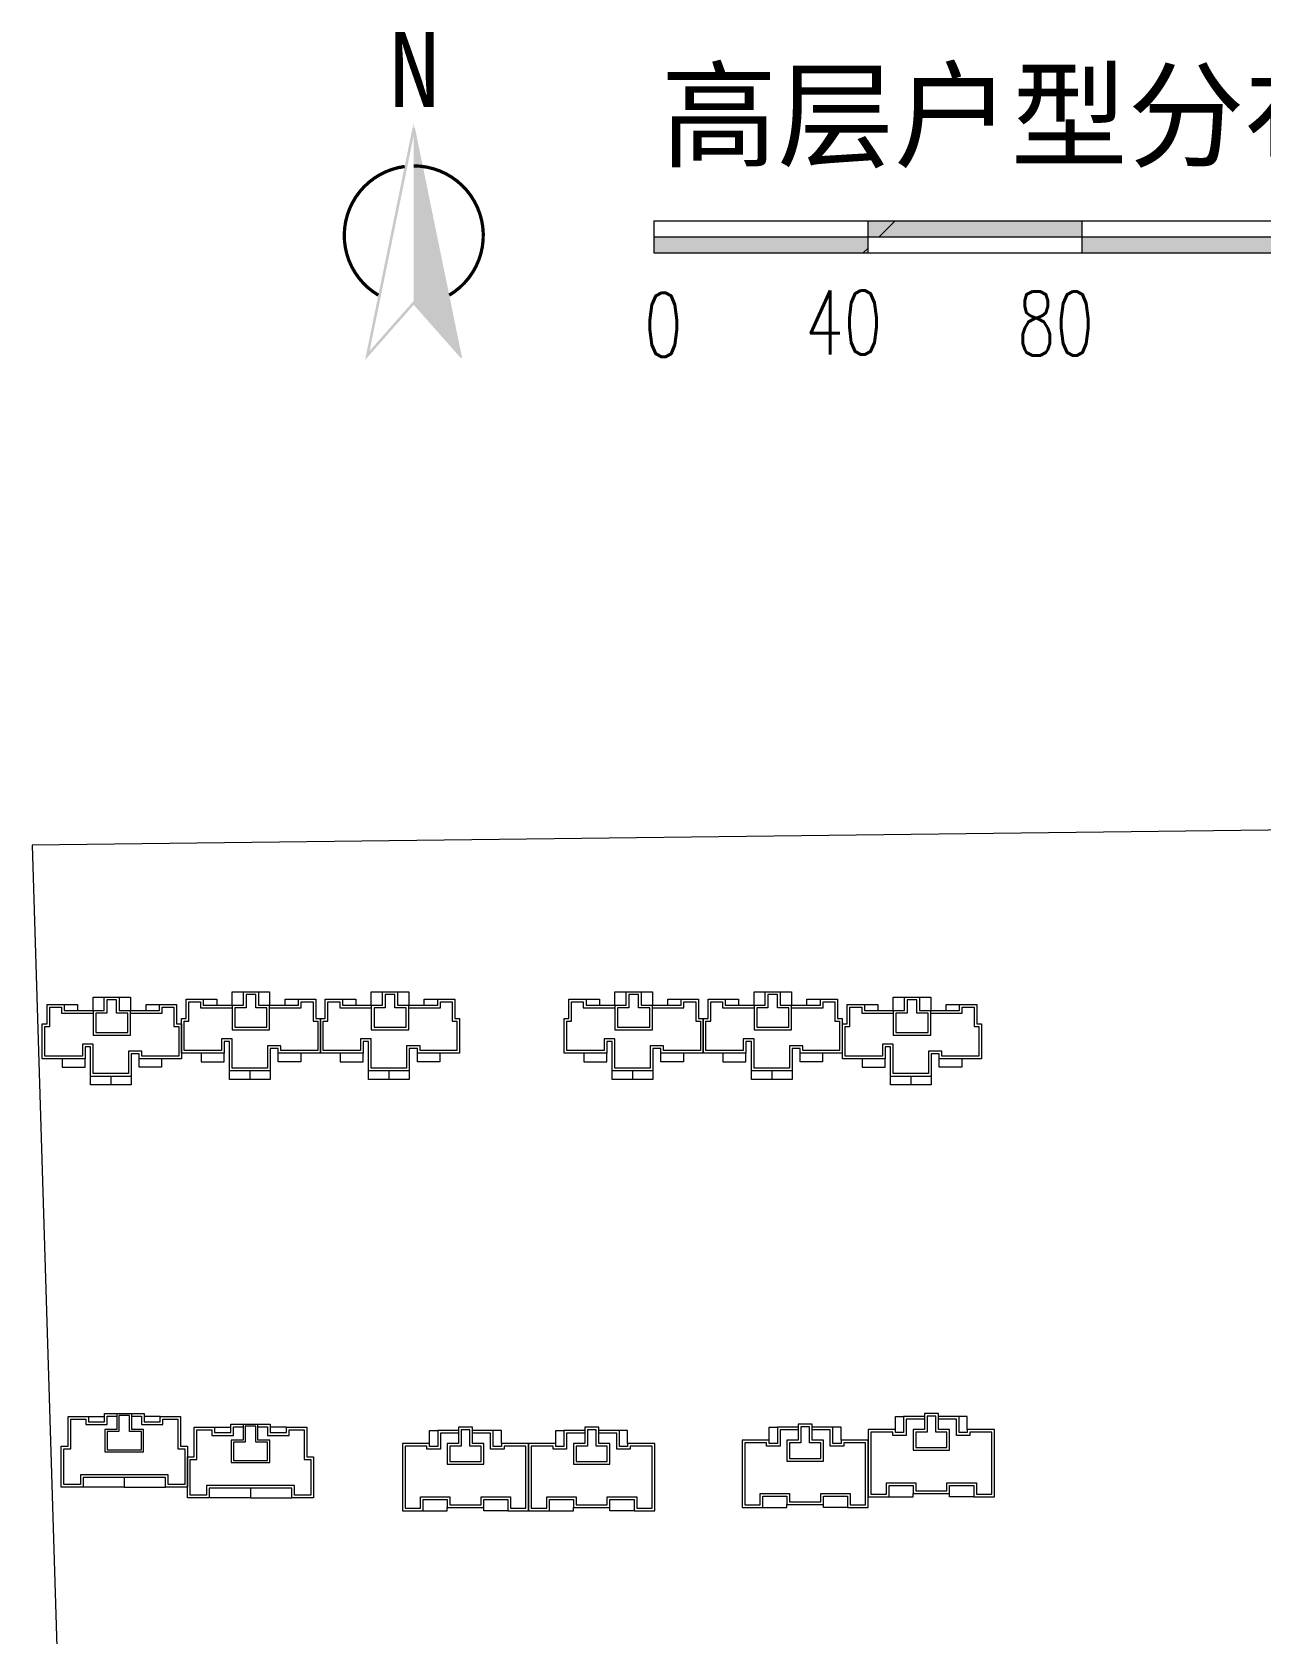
# Model space of a CAD drawing. Extents: x 195225 to 258225, y 4041 to 48538.
# Drawn here: x 198582 to 200878, y 13330 to 16324 of the extents above; entities that cross this region are included whole.
import ezdxf
from ezdxf.enums import TextEntityAlignment as Align

# ---------------------------------------------------------------- set-up
doc = ezdxf.new("R2010")
doc.units = 0
doc.header["$LTSCALE"] = 1000
doc.header["$MEASUREMENT"] = 0
for name, color, linetype, lineweight in [('140', 2, 'Continuous', 5), ('7-环境', 159, 'Continuous', 5), ('图框', 7, 'Continuous', 5)]:
    doc.layers.add(name, color=color, linetype=linetype, lineweight=lineweight)
doc.layers.add('PUB_TEXT', color=255, linetype='Continuous')
doc.styles.add('DIM_FONT', font='SIMPLEX.shx', dxfattribs={"width": 0.8})
doc.styles.add('GHHXMJ_DIM', font='SimSun.ttf')

msp = doc.modelspace()

# ---------------------------------------------------------------- hatches: boundary and pattern name
at = {"layer": '7-环境', "linetype": 'ByBlock'}
h = msp.add_hatch(dxfattribs=at)
h.set_pattern_fill('ANSI31', color=256, scale=1000, style=0)
h.set_pattern_definition([(45, (-4934.2, 86984.8), (-1122.532, 1122.532), [])])
h.paths.add_polyline_path([(199743.4, 15941), (199743.4, 15911), (200143.4, 15911), (200143.4, 15941)])
h.paths.add_polyline_path([(200543.4, 15941), (200543.4, 15971), (200143.4, 15971), (200143.4, 15941)])
h.paths.add_polyline_path([(200543.4, 15941), (200543.4, 15911), (201743.4, 15911), (201743.4, 15941)])
at = {"layer": '图框'}
for points in [[(199295, 16131.3), (199295, 16155.7), (199204, 15710.9), (199295, 15814.1), (199295, 15821.5), (199212.5, 15727.9)], [(199297.2, 16145, 0.00244), (199295, 16145), (199295, 15813.9), (199382.9, 15714.5, 0.002695), (199385.2, 15715.4)]]:
    msp.add_hatch(color=256, dxfattribs=at).paths.add_polyline_path(points)
h = msp.add_hatch(color=256, dxfattribs=at)
h.paths.add_polyline_path([(200143.4, 15911), (200143.4, 15941), (199743.4, 15941), (199743.4, 15911)])
h.paths.add_polyline_path([(200543.4, 15941), (200543.4, 15971), (200143.4, 15971), (200143.4, 15941)])
h.paths.add_polyline_path([(201743.4, 15911), (201743.4, 15941), (200543.4, 15941), (200543.4, 15911)])

# ---------------------------------------------------------------- linework, layer by layer
at = {"layer": '140', "color": 7}
for p, q in [((202375.9, 14850.1), (198581.6, 14804.3)), ((198581.6, 14804.3), (198719.8, 10332.1)), ((198955.7, 14505), (198955.7, 14530)), ((198955.7, 14530), (198976.7, 14530)), ((198976.7, 14505), (198976.7, 14530)), ((198976.7, 14530), (199004.7, 14530)), ((198999.7, 14525), (198981.7, 14525)), ((198981.7, 14525), (198981.7, 14500)), ((198999.7, 14500), (198999.7, 14525)), ((199004.7, 14530), (199004.7, 14505)), ((199004.7, 14530), (199025.7, 14530)), ((199025.7, 14530), (199025.7, 14505)), ((199215.7, 14505), (199215.7, 14530)), ((199215.7, 14530), (199236.7, 14530)), ((199236.7, 14505), (199236.7, 14530)), ((199236.7, 14530), (199264.7, 14530)), ((199259.7, 14525), (199241.7, 14525)), ((199241.7, 14525), (199241.7, 14500)), ((199259.7, 14500), (199259.7, 14525)), ((199264.7, 14530), (199264.7, 14505)), ((199264.7, 14530), (199285.7, 14530)), ((199285.7, 14530), (199285.7, 14505)), ((199670.9, 14505), (199670.9, 14530)), ((199670.9, 14530), (199691.9, 14530)), ((199691.9, 14505), (199691.9, 14530)), ((199691.9, 14530), (199719.9, 14530)), ((199714.9, 14525), (199696.9, 14525)), ((199696.9, 14525), (199696.9, 14500)), ((199714.9, 14500), (199714.9, 14525)), ((199719.9, 14530), (199719.9, 14505)), ((199719.9, 14530), (199740.9, 14530)), ((199740.9, 14530), (199740.9, 14505)), ((199930.9, 14505), (199930.9, 14530)), ((199930.9, 14530), (199951.9, 14530)), ((199951.9, 14505), (199951.9, 14530)), ((199951.9, 14530), (199979.9, 14530)), ((199974.9, 14525), (199956.9, 14525)), ((199956.9, 14525), (199956.9, 14500)), ((199974.9, 14500), (199974.9, 14525)), ((199979.9, 14530), (199979.9, 14505)), ((199979.9, 14530), (200000.9, 14530)), ((200000.9, 14530), (200000.9, 14505)), ((198609.7, 14506), (198641.7, 14506)), ((198609.7, 14470), (198609.7, 14506)), ((198614.7, 14465), (198614.7, 14501)), ((198614.7, 14501), (198636.7, 14501)), ((198636.7, 14501), (198636.7, 14490)), ((198641.7, 14506), (198641.7, 14495)), ((198641.7, 14506), (198666.7, 14506)), ((198641.7, 14495), (198716.7, 14495)), ((198666.7, 14506), (198666.7, 14495)), ((198695.7, 14495), (198695.7, 14520)), ((198695.7, 14520), (198716.7, 14520)), ((198695.7, 14495), (198695.7, 14449)), ((198716.7, 14495), (198716.7, 14520)), ((198716.7, 14520), (198744.7, 14520)), ((198739.7, 14515), (198721.7, 14515)), ((198721.7, 14515), (198721.7, 14490)), ((198739.7, 14490), (198739.7, 14515)), ((198744.7, 14520), (198744.7, 14495)), ((198744.7, 14520), (198765.7, 14520)), ((198744.7, 14495), (198819.7, 14495)), ((198765.7, 14520), (198765.7, 14495)), ((198765.7, 14449), (198765.7, 14495)), ((198794.7, 14495), (198794.7, 14506)), ((198794.7, 14506), (198819.7, 14506)), ((198819.7, 14495), (198819.7, 14506)), ((198819.7, 14506), (198851.7, 14506)), ((198824.7, 14490), (198824.7, 14501)), ((198824.7, 14501), (198846.7, 14501)), ((198846.7, 14501), (198846.7, 14465)), ((198851.7, 14506), (198851.7, 14470)), ((198869.7, 14516), (198901.7, 14516)), ((198869.7, 14480), (198869.7, 14516)), ((198874.7, 14475), (198874.7, 14511)), ((198874.7, 14511), (198896.7, 14511)), ((198896.7, 14511), (198896.7, 14500)), ((198896.7, 14500), (198955.7, 14500)), ((198901.7, 14516), (198901.7, 14505)), ((198901.7, 14516), (198926.7, 14516)), ((198901.7, 14505), (198976.7, 14505)), ((198926.7, 14516), (198926.7, 14505)), ((198955.7, 14505), (198955.7, 14459)), ((198960.7, 14500), (198960.7, 14464)), ((198981.7, 14500), (198960.7, 14500)), ((199020.7, 14500), (198999.7, 14500)), ((199004.7, 14505), (199079.7, 14505)), ((199020.7, 14464), (199020.7, 14500)), ((199025.7, 14459), (199025.7, 14505)), ((199025.7, 14500), (199084.7, 14500)), ((199054.7, 14505), (199054.7, 14516)), ((199054.7, 14516), (199079.7, 14516)), ((199079.7, 14505), (199079.7, 14516)), ((199079.7, 14516), (199111.7, 14516)), ((199084.7, 14500), (199084.7, 14511)), ((199084.7, 14511), (199106.7, 14511)), ((199106.7, 14511), (199106.7, 14475)), ((199111.7, 14516), (199111.7, 14480)), ((199129.7, 14516), (199161.7, 14516)), ((199129.7, 14480), (199129.7, 14516)), ((199134.7, 14475), (199134.7, 14511)), ((199134.7, 14511), (199156.7, 14511)), ((199156.7, 14511), (199156.7, 14500)), ((199156.7, 14500), (199215.7, 14500)), ((199161.7, 14516), (199161.7, 14505)), ((199161.7, 14516), (199186.7, 14516)), ((199161.7, 14505), (199236.7, 14505)), ((199186.7, 14516), (199186.7, 14505)), ((199215.7, 14505), (199215.7, 14459)), ((199220.7, 14500), (199220.7, 14464)), ((199241.7, 14500), (199220.7, 14500)), ((199280.7, 14500), (199259.7, 14500)), ((199264.7, 14505), (199339.7, 14505)), ((199280.7, 14464), (199280.7, 14500)), ((199285.7, 14459), (199285.7, 14505)), ((199285.7, 14500), (199344.7, 14500)), ((199314.7, 14505), (199314.7, 14516)), ((199314.7, 14516), (199339.7, 14516)), ((199339.7, 14505), (199339.7, 14516)), ((199339.7, 14516), (199371.7, 14516)), ((199344.7, 14500), (199344.7, 14511)), ((199344.7, 14511), (199366.7, 14511)), ((199366.7, 14511), (199366.7, 14475)), ((199371.7, 14516), (199371.7, 14480)), ((199584.9, 14516), (199616.9, 14516)), ((199584.9, 14480), (199584.9, 14516)), ((199589.9, 14475), (199589.9, 14511)), ((199589.9, 14511), (199611.9, 14511)), ((199611.9, 14511), (199611.9, 14500)), ((199611.9, 14500), (199670.9, 14500)), ((199616.9, 14516), (199616.9, 14505)), ((199616.9, 14516), (199641.9, 14516)), ((199616.9, 14505), (199691.9, 14505)), ((199641.9, 14516), (199641.9, 14505)), ((199670.9, 14505), (199670.9, 14459)), ((199675.9, 14500), (199675.9, 14464)), ((199696.9, 14500), (199675.9, 14500)), ((199735.9, 14500), (199714.9, 14500)), ((199719.9, 14505), (199794.9, 14505)), ((199735.9, 14464), (199735.9, 14500)), ((199740.9, 14459), (199740.9, 14505)), ((199740.9, 14500), (199799.9, 14500)), ((199769.9, 14505), (199769.9, 14516)), ((199769.9, 14516), (199794.9, 14516)), ((199794.9, 14505), (199794.9, 14516)), ((199794.9, 14516), (199826.9, 14516)), ((199799.9, 14500), (199799.9, 14511)), ((199799.9, 14511), (199821.9, 14511)), ((199821.9, 14511), (199821.9, 14475)), ((199826.9, 14516), (199826.9, 14480)), ((199844.9, 14516), (199876.9, 14516)), ((199844.9, 14480), (199844.9, 14516)), ((199849.9, 14475), (199849.9, 14511)), ((199849.9, 14511), (199871.9, 14511)), ((199871.9, 14511), (199871.9, 14500)), ((199871.9, 14500), (199930.9, 14500)), ((199876.9, 14516), (199876.9, 14505)), ((199876.9, 14516), (199901.9, 14516)), ((199876.9, 14505), (199951.9, 14505)), ((199901.9, 14516), (199901.9, 14505)), ((199930.9, 14505), (199930.9, 14459)), ((199935.9, 14500), (199935.9, 14464)), ((199956.9, 14500), (199935.9, 14500)), ((199995.9, 14500), (199974.9, 14500)), ((199979.9, 14505), (200054.9, 14505)), ((199995.9, 14464), (199995.9, 14500)), ((200000.9, 14459), (200000.9, 14505)), ((200000.9, 14500), (200059.9, 14500)), ((200029.9, 14505), (200029.9, 14516)), ((200029.9, 14516), (200054.9, 14516)), ((200054.9, 14505), (200054.9, 14516)), ((200054.9, 14516), (200086.9, 14516)), ((200059.9, 14500), (200059.9, 14511)), ((200059.9, 14511), (200081.9, 14511)), ((200081.9, 14511), (200081.9, 14475)), ((200086.9, 14516), (200086.9, 14480)), ((200105.1, 14506), (200137.1, 14506)), ((200105.1, 14470), (200105.1, 14506)), ((200110.1, 14465), (200110.1, 14501)), ((200110.1, 14501), (200132.1, 14501)), ((200132.1, 14501), (200132.1, 14490)), ((200137.1, 14506), (200137.1, 14495)), ((200137.1, 14506), (200162.1, 14506)), ((200137.1, 14495), (200212.1, 14495)), ((200162.1, 14506), (200162.1, 14495)), ((200191.1, 14495), (200191.1, 14520)), ((200191.1, 14520), (200212.1, 14520)), ((200191.1, 14495), (200191.1, 14449)), ((200212.1, 14495), (200212.1, 14520)), ((200212.1, 14520), (200240.1, 14520)), ((200235.1, 14515), (200217.1, 14515)), ((200217.1, 14515), (200217.1, 14490)), ((200235.1, 14490), (200235.1, 14515)), ((200240.1, 14520), (200240.1, 14495)), ((200240.1, 14520), (200261.1, 14520)), ((200240.1, 14495), (200315.1, 14495)), ((200261.1, 14520), (200261.1, 14495)), ((200261.1, 14449), (200261.1, 14495)), ((200290.1, 14495), (200290.1, 14506)), ((200290.1, 14506), (200315.1, 14506)), ((200315.1, 14495), (200315.1, 14506)), ((200315.1, 14506), (200347.1, 14506)), ((200320.1, 14490), (200320.1, 14501)), ((200320.1, 14501), (200342.1, 14501)), ((200342.1, 14501), (200342.1, 14465)), ((200347.1, 14506), (200347.1, 14470)), ((198600.7, 14405), (198600.7, 14470)), ((198600.7, 14470), (198609.7, 14470)), ((198605.7, 14410), (198605.7, 14465)), ((198605.7, 14465), (198614.7, 14465)), ((198636.7, 14490), (198695.7, 14490)), ((198700.7, 14490), (198700.7, 14454)), ((198721.7, 14490), (198700.7, 14490)), ((198760.7, 14490), (198739.7, 14490)), ((198760.7, 14454), (198760.7, 14490)), ((198765.7, 14490), (198824.7, 14490)), ((198846.7, 14465), (198855.7, 14465)), ((198851.7, 14470), (198860.7, 14470)), ((198855.7, 14465), (198855.7, 14410)), ((198860.7, 14415), (198860.7, 14480)), ((198860.7, 14480), (198869.7, 14480)), ((198860.7, 14470), (198860.7, 14405)), ((198865.7, 14420), (198865.7, 14475)), ((198865.7, 14475), (198874.7, 14475)), ((198960.7, 14464), (199020.7, 14464)), ((199106.7, 14475), (199115.7, 14475)), ((199111.7, 14480), (199120.7, 14480)), ((199115.7, 14475), (199115.7, 14420)), ((199120.7, 14415), (199120.7, 14480)), ((199120.7, 14480), (199129.7, 14480)), ((199120.7, 14480), (199120.7, 14415)), ((199125.7, 14420), (199125.7, 14475)), ((199125.7, 14475), (199134.7, 14475)), ((199220.7, 14464), (199280.7, 14464)), ((199366.7, 14475), (199375.7, 14475)), ((199371.7, 14480), (199380.7, 14480)), ((199375.7, 14475), (199375.7, 14420)), ((199380.7, 14480), (199380.7, 14415)), ((199575.9, 14415), (199575.9, 14480)), ((199575.9, 14480), (199584.9, 14480)), ((199580.9, 14420), (199580.9, 14475)), ((199580.9, 14475), (199589.9, 14475)), ((199675.9, 14464), (199735.9, 14464)), ((199821.9, 14475), (199830.9, 14475)), ((199826.9, 14480), (199835.9, 14480)), ((199830.9, 14475), (199830.9, 14420)), ((199835.9, 14415), (199835.9, 14480)), ((199835.9, 14480), (199844.9, 14480)), ((199835.9, 14480), (199835.9, 14415)), ((199840.9, 14420), (199840.9, 14475)), ((199840.9, 14475), (199849.9, 14475)), ((199935.9, 14464), (199995.9, 14464)), ((200081.9, 14475), (200090.9, 14475)), ((200086.9, 14480), (200095.9, 14480)), ((200090.9, 14475), (200090.9, 14420)), ((200095.9, 14480), (200095.9, 14415)), ((200096.1, 14405), (200096.1, 14470)), ((200096.1, 14470), (200105.1, 14470)), ((200101.1, 14410), (200101.1, 14465)), ((200101.1, 14465), (200110.1, 14465)), ((200132.1, 14490), (200191.1, 14490)), ((200196.1, 14490), (200196.1, 14454)), ((200217.1, 14490), (200196.1, 14490)), ((200256.1, 14490), (200235.1, 14490)), ((200256.1, 14454), (200256.1, 14490)), ((200261.1, 14490), (200320.1, 14490)), ((200342.1, 14465), (200351.1, 14465)), ((200347.1, 14470), (200356.1, 14470)), ((200351.1, 14465), (200351.1, 14410)), ((200356.1, 14470), (200356.1, 14405)), ((198695.7, 14432), (198675.7, 14432)), ((198675.7, 14432), (198675.7, 14410)), ((198695.7, 14449), (198765.7, 14449)), ((198695.7, 14377), (198695.7, 14432)), ((198700.7, 14454), (198760.7, 14454)), ((198955.7, 14442), (198935.7, 14442)), ((198935.7, 14442), (198935.7, 14420)), ((198950.7, 14437), (198940.7, 14437)), ((198940.7, 14437), (198940.7, 14415)), ((198950.7, 14382), (198950.7, 14437)), ((198955.7, 14459), (199025.7, 14459)), ((198955.7, 14387), (198955.7, 14442)), ((199215.7, 14442), (199195.7, 14442)), ((199195.7, 14442), (199195.7, 14420)), ((199210.7, 14437), (199200.7, 14437)), ((199200.7, 14437), (199200.7, 14415)), ((199210.7, 14382), (199210.7, 14437)), ((199215.7, 14459), (199285.7, 14459)), ((199215.7, 14387), (199215.7, 14442)), ((199670.9, 14442), (199650.9, 14442)), ((199650.9, 14442), (199650.9, 14420)), ((199665.9, 14437), (199655.9, 14437)), ((199655.9, 14437), (199655.9, 14415)), ((199665.9, 14382), (199665.9, 14437)), ((199670.9, 14459), (199740.9, 14459)), ((199670.9, 14387), (199670.9, 14442)), ((199930.9, 14442), (199910.9, 14442)), ((199910.9, 14442), (199910.9, 14420)), ((199925.9, 14437), (199915.9, 14437)), ((199915.9, 14437), (199915.9, 14415)), ((199925.9, 14382), (199925.9, 14437)), ((199930.9, 14459), (200000.9, 14459)), ((199930.9, 14387), (199930.9, 14442)), ((200191.1, 14432), (200171.1, 14432)), ((200171.1, 14432), (200171.1, 14410)), ((200191.1, 14449), (200261.1, 14449)), ((200191.1, 14377), (200191.1, 14432)), ((200196.1, 14454), (200256.1, 14454)), ((198680.7, 14405), (198600.7, 14405)), ((198675.7, 14410), (198605.7, 14410)), ((198637.7, 14405), (198637.7, 14389)), ((198690.7, 14427), (198680.7, 14427)), ((198680.7, 14427), (198680.7, 14405)), ((198680.7, 14389), (198680.7, 14405)), ((198690.7, 14372), (198690.7, 14427)), ((198786.7, 14419), (198761.7, 14419)), ((198761.7, 14419), (198761.7, 14377)), ((198781.7, 14414), (198766.7, 14414)), ((198766.7, 14414), (198766.7, 14372)), ((198781.7, 14405), (198781.7, 14414)), ((198860.7, 14405), (198781.7, 14405)), ((198781.7, 14389), (198781.7, 14405)), ((198786.7, 14410), (198786.7, 14419)), ((198855.7, 14410), (198786.7, 14410)), ((198823.7, 14405), (198823.7, 14389)), ((198940.7, 14415), (198860.7, 14415)), ((198935.7, 14420), (198865.7, 14420)), ((198897.7, 14415), (198897.7, 14399)), ((198940.7, 14399), (198940.7, 14415)), ((199046.7, 14429), (199021.7, 14429)), ((199021.7, 14429), (199021.7, 14387)), ((199041.7, 14424), (199026.7, 14424)), ((199026.7, 14424), (199026.7, 14382)), ((199041.7, 14415), (199041.7, 14424)), ((199120.7, 14415), (199041.7, 14415)), ((199041.7, 14399), (199041.7, 14415)), ((199046.7, 14420), (199046.7, 14429)), ((199115.7, 14420), (199046.7, 14420)), ((199083.7, 14415), (199083.7, 14399)), ((199200.7, 14415), (199120.7, 14415)), ((199195.7, 14420), (199125.7, 14420)), ((199157.7, 14415), (199157.7, 14399)), ((199200.7, 14399), (199200.7, 14415)), ((199306.7, 14429), (199281.7, 14429)), ((199281.7, 14429), (199281.7, 14387)), ((199301.7, 14424), (199286.7, 14424)), ((199286.7, 14424), (199286.7, 14382)), ((199301.7, 14415), (199301.7, 14424)), ((199380.7, 14415), (199301.7, 14415)), ((199301.7, 14399), (199301.7, 14415)), ((199306.7, 14420), (199306.7, 14429)), ((199375.7, 14420), (199306.7, 14420)), ((199343.7, 14415), (199343.7, 14399)), ((199655.9, 14415), (199575.9, 14415)), ((199650.9, 14420), (199580.9, 14420)), ((199612.9, 14415), (199612.9, 14399)), ((199655.9, 14399), (199655.9, 14415)), ((199761.9, 14429), (199736.9, 14429)), ((199736.9, 14429), (199736.9, 14387)), ((199756.9, 14424), (199741.9, 14424)), ((199741.9, 14424), (199741.9, 14382)), ((199756.9, 14415), (199756.9, 14424)), ((199835.9, 14415), (199756.9, 14415)), ((199756.9, 14399), (199756.9, 14415)), ((199761.9, 14420), (199761.9, 14429)), ((199830.9, 14420), (199761.9, 14420)), ((199798.9, 14415), (199798.9, 14399)), ((199915.9, 14415), (199835.9, 14415)), ((199910.9, 14420), (199840.9, 14420)), ((199872.9, 14415), (199872.9, 14399)), ((199915.9, 14399), (199915.9, 14415)), ((200021.9, 14429), (199996.9, 14429)), ((199996.9, 14429), (199996.9, 14387)), ((200016.9, 14424), (200001.9, 14424)), ((200001.9, 14424), (200001.9, 14382)), ((200016.9, 14415), (200016.9, 14424)), ((200095.9, 14415), (200016.9, 14415)), ((200016.9, 14399), (200016.9, 14415)), ((200021.9, 14420), (200021.9, 14429)), ((200090.9, 14420), (200021.9, 14420)), ((200058.9, 14415), (200058.9, 14399)), ((200176.1, 14405), (200096.1, 14405)), ((200171.1, 14410), (200101.1, 14410)), ((200133.1, 14405), (200133.1, 14389)), ((200186.1, 14427), (200176.1, 14427)), ((200176.1, 14427), (200176.1, 14405)), ((200176.1, 14389), (200176.1, 14405)), ((200186.1, 14372), (200186.1, 14427)), ((200282.1, 14419), (200257.1, 14419)), ((200257.1, 14419), (200257.1, 14377)), ((200277.1, 14414), (200262.1, 14414)), ((200262.1, 14414), (200262.1, 14372)), ((200277.1, 14405), (200277.1, 14414)), ((200356.1, 14405), (200277.1, 14405)), ((200277.1, 14389), (200277.1, 14405)), ((200282.1, 14410), (200282.1, 14419)), ((200351.1, 14410), (200282.1, 14410)), ((200319.1, 14405), (200319.1, 14389)), ((198637.7, 14389), (198680.7, 14389)), ((198761.7, 14377), (198695.7, 14377)), ((198823.7, 14389), (198781.7, 14389)), ((198897.7, 14399), (198940.7, 14399)), ((199026.7, 14382), (198950.7, 14382)), ((198950.7, 14366), (198950.7, 14382)), ((199021.7, 14387), (198955.7, 14387)), ((198988.7, 14382), (198988.7, 14366)), ((199026.7, 14382), (199026.7, 14366)), ((199083.7, 14399), (199041.7, 14399)), ((199157.7, 14399), (199200.7, 14399)), ((199286.7, 14382), (199210.7, 14382)), ((199210.7, 14366), (199210.7, 14382)), ((199281.7, 14387), (199215.7, 14387)), ((199248.7, 14382), (199248.7, 14366)), ((199286.7, 14382), (199286.7, 14366)), ((199343.7, 14399), (199301.7, 14399)), ((199612.9, 14399), (199655.9, 14399)), ((199741.9, 14382), (199665.9, 14382)), ((199665.9, 14366), (199665.9, 14382)), ((199736.9, 14387), (199670.9, 14387)), ((199703.9, 14382), (199703.9, 14366)), ((199741.9, 14382), (199741.9, 14366)), ((199798.9, 14399), (199756.9, 14399)), ((199872.9, 14399), (199915.9, 14399)), ((200001.9, 14382), (199925.9, 14382)), ((199925.9, 14366), (199925.9, 14382)), ((199996.9, 14387), (199930.9, 14387)), ((199963.9, 14382), (199963.9, 14366)), ((200001.9, 14382), (200001.9, 14366)), ((200058.9, 14399), (200016.9, 14399)), ((200133.1, 14389), (200176.1, 14389)), ((200257.1, 14377), (200191.1, 14377)), ((200319.1, 14389), (200277.1, 14389)), ((198766.7, 14372), (198690.7, 14372)), ((198690.7, 14356), (198690.7, 14372)), ((198766.7, 14356), (198690.7, 14356)), ((198728.7, 14372), (198728.7, 14356)), ((198766.7, 14372), (198766.7, 14356)), ((199026.7, 14366), (198950.7, 14366)), ((199286.7, 14366), (199210.7, 14366)), ((199741.9, 14366), (199665.9, 14366)), ((200001.9, 14366), (199925.9, 14366)), ((200262.1, 14372), (200186.1, 14372)), ((200186.1, 14356), (200186.1, 14372)), ((200262.1, 14356), (200186.1, 14356)), ((200224.1, 14372), (200224.1, 14356)), ((200262.1, 14372), (200262.1, 14356)), ((198648.9, 13681), (198648.9, 13736)), ((198648.9, 13736), (198686.9, 13736)), ((198653.9, 13676), (198653.9, 13731)), ((198653.9, 13731), (198681.9, 13731)), ((198681.9, 13731), (198681.9, 13721)), ((198681.9, 13721), (198721.9, 13721)), ((198684.9, 13736), (198686.9, 13736)), ((198686.9, 13736), (198686.9, 13726)), ((198686.9, 13736), (198716.9, 13736)), ((198686.9, 13726), (198716.9, 13726)), ((198716.9, 13726), (198716.9, 13742)), ((198716.9, 13742), (198790.9, 13742)), ((198721.9, 13721), (198721.9, 13737)), ((198721.9, 13737), (198739.9, 13737)), ((198739.9, 13742), (198739.9, 13712)), ((198743.9, 13738), (198743.9, 13708)), ((198763.9, 13738), (198743.9, 13738)), ((198763.9, 13708), (198763.9, 13738)), ((198767.9, 13712), (198767.9, 13742)), ((198767.9, 13737), (198785.9, 13737)), ((198785.9, 13737), (198785.9, 13721)), ((198785.9, 13721), (198825.9, 13721)), ((198790.9, 13742), (198790.9, 13726)), ((198820.9, 13736), (198790.9, 13736)), ((198790.9, 13726), (198820.9, 13726)), ((198820.9, 13726), (198820.9, 13736)), ((198820.9, 13736), (198858.9, 13736)), ((198825.9, 13721), (198825.9, 13731)), ((198825.9, 13731), (198853.9, 13731)), ((198853.9, 13731), (198853.9, 13676)), ((198858.9, 13736), (198858.9, 13681)), ((198884.9, 13661), (198884.9, 13716)), ((198884.9, 13716), (198922.9, 13716)), ((198920.9, 13716), (198922.9, 13716)), ((198922.9, 13716), (198922.9, 13706)), ((198922.9, 13716), (198952.9, 13716)), ((198952.9, 13706), (198952.9, 13722)), ((198952.9, 13722), (199026.9, 13722)), ((198957.9, 13701), (198957.9, 13717)), ((198957.9, 13717), (198975.9, 13717)), ((198975.9, 13722), (198975.9, 13692)), ((198979.9, 13718), (198979.9, 13688)), ((198999.9, 13718), (198979.9, 13718)), ((198999.9, 13688), (198999.9, 13718)), ((199003.9, 13692), (199003.9, 13722)), ((199003.9, 13717), (199021.9, 13717)), ((199021.9, 13717), (199021.9, 13701)), ((199026.9, 13722), (199026.9, 13706)), ((199056.9, 13716), (199026.9, 13716)), ((199056.9, 13706), (199056.9, 13716)), ((199056.9, 13716), (199094.9, 13716)), ((199094.9, 13716), (199094.9, 13661)), ((199404.7, 13716), (199378.7, 13716)), ((199378.7, 13716), (199378.7, 13710)), ((199404.7, 13710), (199404.7, 13716)), ((199404.7, 13686), (199404.7, 13716)), ((199640.7, 13716), (199614.7, 13716)), ((199614.7, 13716), (199614.7, 13710)), ((199640.7, 13710), (199640.7, 13716)), ((199640.7, 13686), (199640.7, 13716)), ((199959.5, 13692), (199959.5, 13716)), ((199959.5, 13716), (199974.5, 13716)), ((200013.5, 13716), (199974.5, 13716)), ((199974.5, 13716), (199974.5, 13686)), ((200039.5, 13722), (200013.5, 13722)), ((200013.5, 13722), (200013.5, 13716)), ((200013.5, 13716), (200013.5, 13692)), ((200034.5, 13717), (200018.5, 13717)), ((200018.5, 13717), (200018.5, 13716)), ((200018.5, 13716), (200018.5, 13687)), ((200034.5, 13687), (200034.5, 13717)), ((200039.5, 13716), (200039.5, 13722)), ((200039.5, 13692), (200039.5, 13722)), ((200078.5, 13716), (200039.5, 13716)), ((200078.5, 13686), (200078.5, 13716)), ((200093.5, 13716), (200078.5, 13716)), ((200093.5, 13692), (200093.5, 13716)), ((200195.5, 13712), (200195.5, 13736)), ((200195.5, 13736), (200210.5, 13736)), ((200249.5, 13736), (200210.5, 13736)), ((200210.5, 13736), (200210.5, 13706)), ((200249.5, 13731), (200215.5, 13731)), ((200215.5, 13731), (200215.5, 13701)), ((200275.5, 13742), (200249.5, 13742)), ((200249.5, 13742), (200249.5, 13736)), ((200249.5, 13736), (200249.5, 13712)), ((200270.5, 13737), (200254.5, 13737)), ((200254.5, 13737), (200254.5, 13736)), ((200254.5, 13736), (200254.5, 13707)), ((200270.5, 13707), (200270.5, 13737)), ((200275.5, 13736), (200275.5, 13742)), ((200275.5, 13712), (200275.5, 13742)), ((200314.5, 13736), (200275.5, 13736)), ((200309.5, 13731), (200275.5, 13731)), ((200309.5, 13701), (200309.5, 13731)), ((200314.5, 13706), (200314.5, 13736)), ((200329.5, 13736), (200314.5, 13736)), ((200329.5, 13712), (200329.5, 13736)), ((198739.9, 13712), (198717.9, 13712)), ((198717.9, 13712), (198717.9, 13670)), ((198743.9, 13708), (198721.9, 13708)), ((198721.9, 13708), (198721.9, 13674)), ((198785.9, 13708), (198763.9, 13708)), ((198789.9, 13712), (198767.9, 13712)), ((198785.9, 13674), (198785.9, 13708)), ((198789.9, 13670), (198789.9, 13712)), ((198889.9, 13656), (198889.9, 13711)), ((198889.9, 13711), (198917.9, 13711)), ((198917.9, 13711), (198917.9, 13701)), ((198917.9, 13701), (198957.9, 13701)), ((198922.9, 13706), (198952.9, 13706)), ((198975.9, 13692), (198953.9, 13692)), ((198953.9, 13692), (198953.9, 13650)), ((198979.9, 13688), (198957.9, 13688)), ((198957.9, 13688), (198957.9, 13654)), ((199021.9, 13688), (198999.9, 13688)), ((199025.9, 13692), (199003.9, 13692)), ((199021.9, 13701), (199061.9, 13701)), ((199021.9, 13654), (199021.9, 13688)), ((199025.9, 13650), (199025.9, 13692)), ((199026.9, 13706), (199056.9, 13706)), ((199061.9, 13701), (199061.9, 13711)), ((199061.9, 13711), (199089.9, 13711)), ((199089.9, 13711), (199089.9, 13656)), ((199306.7, 13686), (199273.7, 13686)), ((199273.7, 13686), (199273.7, 13560)), ((199324.7, 13686), (199306.7, 13686)), ((199324.7, 13686), (199324.7, 13710)), ((199324.7, 13710), (199339.7, 13710)), ((199324.7, 13680), (199324.7, 13686)), ((199378.7, 13710), (199339.7, 13710)), ((199339.7, 13710), (199339.7, 13680)), ((199378.7, 13705), (199344.7, 13705)), ((199344.7, 13705), (199344.7, 13675)), ((199378.7, 13686), (199357.7, 13686)), ((199357.7, 13686), (199357.7, 13647)), ((199378.7, 13710), (199378.7, 13686)), ((199399.7, 13711), (199383.7, 13711)), ((199383.7, 13711), (199383.7, 13710)), ((199383.7, 13710), (199383.7, 13681)), ((199399.7, 13681), (199399.7, 13711)), ((199443.7, 13710), (199404.7, 13710)), ((199438.7, 13705), (199404.7, 13705)), ((199425.7, 13686), (199404.7, 13686)), ((199425.7, 13647), (199425.7, 13686)), ((199438.7, 13675), (199438.7, 13705)), ((199443.7, 13680), (199443.7, 13710)), ((199458.7, 13710), (199443.7, 13710)), ((199458.7, 13686), (199458.7, 13710)), ((199476.7, 13686), (199458.7, 13686)), ((199458.7, 13686), (199458.7, 13680)), ((199509.7, 13686), (199476.7, 13686)), ((199542.7, 13686), (199509.7, 13686)), ((199509.7, 13686), (199509.7, 13560)), ((199509.7, 13560), (199509.7, 13686)), ((199560.7, 13686), (199542.7, 13686)), ((199560.7, 13686), (199560.7, 13710)), ((199560.7, 13710), (199575.7, 13710)), ((199560.7, 13680), (199560.7, 13686)), ((199614.7, 13710), (199575.7, 13710)), ((199575.7, 13710), (199575.7, 13680)), ((199614.7, 13705), (199580.7, 13705)), ((199580.7, 13705), (199580.7, 13675)), ((199614.7, 13686), (199593.7, 13686)), ((199593.7, 13686), (199593.7, 13647)), ((199614.7, 13710), (199614.7, 13686)), ((199635.7, 13711), (199619.7, 13711)), ((199619.7, 13711), (199619.7, 13710)), ((199619.7, 13710), (199619.7, 13681)), ((199635.7, 13681), (199635.7, 13711)), ((199679.7, 13710), (199640.7, 13710)), ((199674.7, 13705), (199640.7, 13705)), ((199661.7, 13686), (199640.7, 13686)), ((199661.7, 13647), (199661.7, 13686)), ((199674.7, 13675), (199674.7, 13705)), ((199679.7, 13680), (199679.7, 13710)), ((199694.7, 13710), (199679.7, 13710)), ((199694.7, 13686), (199694.7, 13710)), ((199712.7, 13686), (199694.7, 13686)), ((199694.7, 13686), (199694.7, 13680)), ((199745.7, 13686), (199712.7, 13686)), ((199745.7, 13560), (199745.7, 13686)), ((199941.5, 13692), (199908.5, 13692)), ((199908.5, 13692), (199908.5, 13566)), ((199941.5, 13687), (199913.5, 13687)), ((199913.5, 13687), (199913.5, 13571)), ((199959.5, 13692), (199941.5, 13692)), ((199954.5, 13687), (199941.5, 13687)), ((199954.5, 13681), (199954.5, 13687)), ((199959.5, 13686), (199959.5, 13692)), ((199974.5, 13686), (199959.5, 13686)), ((200013.5, 13711), (199979.5, 13711)), ((199979.5, 13711), (199979.5, 13681)), ((200013.5, 13692), (199992.5, 13692)), ((199992.5, 13692), (199992.5, 13653)), ((200018.5, 13687), (199997.5, 13687)), ((199997.5, 13687), (199997.5, 13658)), ((200055.5, 13687), (200034.5, 13687)), ((200073.5, 13711), (200039.5, 13711)), ((200060.5, 13692), (200039.5, 13692)), ((200055.5, 13658), (200055.5, 13687)), ((200060.5, 13653), (200060.5, 13692)), ((200073.5, 13681), (200073.5, 13711)), ((200093.5, 13686), (200078.5, 13686)), ((200111.5, 13692), (200093.5, 13692)), ((200093.5, 13692), (200093.5, 13686)), ((200111.5, 13687), (200098.5, 13687)), ((200098.5, 13687), (200098.5, 13681)), ((200144.5, 13692), (200111.5, 13692)), ((200139.5, 13687), (200111.5, 13687)), ((200139.5, 13571), (200139.5, 13687)), ((200177.5, 13712), (200144.5, 13712)), ((200144.5, 13712), (200144.5, 13586)), ((200144.5, 13566), (200144.5, 13692)), ((200177.5, 13707), (200149.5, 13707)), ((200149.5, 13707), (200149.5, 13591)), ((200195.5, 13712), (200177.5, 13712)), ((200190.5, 13707), (200177.5, 13707)), ((200190.5, 13701), (200190.5, 13707)), ((200215.5, 13701), (200190.5, 13701)), ((200195.5, 13706), (200195.5, 13712)), ((200210.5, 13706), (200195.5, 13706)), ((200249.5, 13712), (200228.5, 13712)), ((200228.5, 13712), (200228.5, 13673)), ((200254.5, 13707), (200233.5, 13707)), ((200233.5, 13707), (200233.5, 13678)), ((200291.5, 13707), (200270.5, 13707)), ((200296.5, 13712), (200275.5, 13712)), ((200291.5, 13678), (200291.5, 13707)), ((200296.5, 13673), (200296.5, 13712)), ((200334.5, 13701), (200309.5, 13701)), ((200329.5, 13706), (200314.5, 13706)), ((200347.5, 13712), (200329.5, 13712)), ((200329.5, 13712), (200329.5, 13706)), ((200347.5, 13707), (200334.5, 13707)), ((200334.5, 13707), (200334.5, 13701)), ((200380.5, 13712), (200347.5, 13712)), ((200375.5, 13707), (200347.5, 13707)), ((200375.5, 13591), (200375.5, 13707)), ((200380.5, 13586), (200380.5, 13712)), ((198635.9, 13604), (198635.9, 13681)), ((198635.9, 13681), (198648.9, 13681)), ((198640.9, 13609), (198640.9, 13676)), ((198640.9, 13676), (198653.9, 13676)), ((198717.9, 13671), (198717.9, 13670)), ((198717.9, 13670), (198789.9, 13670)), ((198721.9, 13674), (198785.9, 13674)), ((198788.9, 13670), (198789.9, 13670)), ((198853.9, 13676), (198866.9, 13676)), ((198858.9, 13681), (198871.9, 13681)), ((198866.9, 13676), (198866.9, 13609)), ((198871.9, 13681), (198871.9, 13604)), ((198871.9, 13584), (198871.9, 13661)), ((198871.9, 13661), (198884.9, 13661)), ((198876.9, 13589), (198876.9, 13656)), ((198876.9, 13656), (198889.9, 13656)), ((198957.9, 13654), (199021.9, 13654)), ((199089.9, 13656), (199102.9, 13656)), ((199094.9, 13661), (199107.9, 13661)), ((199102.9, 13656), (199102.9, 13589)), ((199107.9, 13661), (199107.9, 13584)), ((199306.7, 13681), (199278.7, 13681)), ((199278.7, 13681), (199278.7, 13565)), ((199319.7, 13681), (199306.7, 13681)), ((199319.7, 13675), (199319.7, 13681)), ((199344.7, 13675), (199319.7, 13675)), ((199339.7, 13680), (199324.7, 13680)), ((199383.7, 13681), (199362.7, 13681)), ((199362.7, 13681), (199362.7, 13652)), ((199420.7, 13681), (199399.7, 13681)), ((199420.7, 13652), (199420.7, 13681)), ((199463.7, 13675), (199438.7, 13675)), ((199458.7, 13680), (199443.7, 13680)), ((199476.7, 13681), (199463.7, 13681)), ((199463.7, 13681), (199463.7, 13675)), ((199504.7, 13681), (199476.7, 13681)), ((199504.7, 13565), (199504.7, 13681)), ((199542.7, 13681), (199514.7, 13681)), ((199514.7, 13681), (199514.7, 13565)), ((199555.7, 13681), (199542.7, 13681)), ((199555.7, 13675), (199555.7, 13681)), ((199580.7, 13675), (199555.7, 13675)), ((199575.7, 13680), (199560.7, 13680)), ((199619.7, 13681), (199598.7, 13681)), ((199598.7, 13681), (199598.7, 13652)), ((199656.7, 13681), (199635.7, 13681)), ((199656.7, 13652), (199656.7, 13681)), ((199699.7, 13675), (199674.7, 13675)), ((199694.7, 13680), (199679.7, 13680)), ((199712.7, 13681), (199699.7, 13681)), ((199699.7, 13681), (199699.7, 13675)), ((199740.7, 13681), (199712.7, 13681)), ((199740.7, 13565), (199740.7, 13681)), ((199979.5, 13681), (199954.5, 13681)), ((199997.5, 13658), (200055.5, 13658)), ((200098.5, 13681), (200073.5, 13681)), ((200228.5, 13673), (200296.5, 13673)), ((200233.5, 13678), (200291.5, 13678)), ((198753.9, 13627), (198671.9, 13627)), ((198671.9, 13627), (198671.9, 13609)), ((198835.9, 13627), (198753.9, 13627)), ((198835.9, 13609), (198835.9, 13627)), ((198953.9, 13651), (198953.9, 13650)), ((198953.9, 13650), (199025.9, 13650)), ((199024.9, 13650), (199025.9, 13650)), ((199357.7, 13647), (199425.7, 13647)), ((199362.7, 13652), (199420.7, 13652)), ((199593.7, 13647), (199661.7, 13647)), ((199598.7, 13652), (199656.7, 13652)), ((199992.5, 13653), (200060.5, 13653)), ((198676.9, 13604), (198635.9, 13604)), ((198671.9, 13609), (198640.9, 13609)), ((198753.9, 13622), (198676.9, 13622)), ((198676.9, 13622), (198676.9, 13604)), ((198753.9, 13604), (198676.9, 13604)), ((198830.9, 13622), (198753.9, 13622)), ((198753.9, 13622), (198753.9, 13604)), ((198753.9, 13604), (198830.9, 13604)), ((198830.9, 13604), (198830.9, 13622)), ((198871.9, 13604), (198830.9, 13604)), ((198866.9, 13609), (198835.9, 13609)), ((198989.9, 13607), (198907.9, 13607)), ((198907.9, 13607), (198907.9, 13589)), ((198989.9, 13602), (198912.9, 13602)), ((198912.9, 13602), (198912.9, 13584)), ((199071.9, 13607), (198989.9, 13607)), ((199066.9, 13602), (198989.9, 13602)), ((198989.9, 13602), (198989.9, 13584)), ((199066.9, 13584), (199066.9, 13602)), ((199071.9, 13589), (199071.9, 13607)), ((200178.5, 13591), (200178.5, 13612)), ((200178.5, 13612), (200233.5, 13612)), ((200183.5, 13586), (200183.5, 13607)), ((200183.5, 13607), (200228.5, 13607)), ((200228.5, 13607), (200228.5, 13592)), ((200233.5, 13612), (200233.5, 13597)), ((200233.5, 13597), (200262.5, 13597)), ((200262.5, 13597), (200291.5, 13597)), ((200291.5, 13597), (200291.5, 13612)), ((200291.5, 13612), (200346.5, 13612)), ((200296.5, 13592), (200296.5, 13607)), ((200296.5, 13607), (200341.5, 13607)), ((200341.5, 13607), (200341.5, 13586)), ((200346.5, 13612), (200346.5, 13591)), ((198912.9, 13584), (198871.9, 13584)), ((198907.9, 13589), (198876.9, 13589)), ((198989.9, 13584), (198912.9, 13584)), ((198989.9, 13584), (199066.9, 13584)), ((199107.9, 13584), (199066.9, 13584)), ((199102.9, 13589), (199071.9, 13589)), ((199278.7, 13565), (199307.7, 13565)), ((199307.7, 13565), (199307.7, 13586)), ((199307.7, 13586), (199362.7, 13586)), ((199312.7, 13560), (199312.7, 13581)), ((199312.7, 13581), (199357.7, 13581)), ((199357.7, 13581), (199357.7, 13566)), ((199357.7, 13566), (199391.7, 13566)), ((199357.7, 13560), (199357.7, 13566)), ((199362.7, 13586), (199362.7, 13571)), ((199362.7, 13571), (199391.7, 13571)), ((199391.7, 13571), (199420.7, 13571)), ((199391.7, 13566), (199425.7, 13566)), ((199420.7, 13571), (199420.7, 13586)), ((199420.7, 13586), (199475.7, 13586)), ((199425.7, 13566), (199425.7, 13581)), ((199425.7, 13581), (199470.7, 13581)), ((199425.7, 13560), (199425.7, 13566)), ((199470.7, 13581), (199470.7, 13560)), ((199475.7, 13586), (199475.7, 13565)), ((199475.7, 13565), (199504.7, 13565)), ((199514.7, 13565), (199543.7, 13565)), ((199543.7, 13565), (199543.7, 13586)), ((199543.7, 13586), (199598.7, 13586)), ((199548.7, 13560), (199548.7, 13581)), ((199548.7, 13581), (199593.7, 13581)), ((199593.7, 13581), (199593.7, 13566)), ((199593.7, 13566), (199627.7, 13566)), ((199593.7, 13560), (199593.7, 13566)), ((199598.7, 13586), (199598.7, 13571)), ((199598.7, 13571), (199627.7, 13571)), ((199627.7, 13571), (199656.7, 13571)), ((199627.7, 13566), (199661.7, 13566)), ((199656.7, 13571), (199656.7, 13586)), ((199656.7, 13586), (199711.7, 13586)), ((199661.7, 13566), (199661.7, 13581)), ((199661.7, 13581), (199706.7, 13581)), ((199661.7, 13560), (199661.7, 13566)), ((199706.7, 13581), (199706.7, 13560)), ((199711.7, 13586), (199711.7, 13565)), ((199711.7, 13565), (199740.7, 13565)), ((199908.5, 13566), (199947.5, 13566)), ((199913.5, 13571), (199942.5, 13571)), ((199942.5, 13571), (199942.5, 13592)), ((199942.5, 13592), (199997.5, 13592)), ((199947.5, 13566), (199947.5, 13587)), ((199947.5, 13587), (199992.5, 13587)), ((199947.5, 13566), (199992.5, 13566)), ((199992.5, 13587), (199992.5, 13572)), ((199992.5, 13572), (200026.5, 13572)), ((199992.5, 13566), (199992.5, 13572)), ((199997.5, 13592), (199997.5, 13577)), ((199997.5, 13577), (200026.5, 13577)), ((200026.5, 13577), (200055.5, 13577)), ((200026.5, 13572), (200060.5, 13572)), ((200055.5, 13577), (200055.5, 13592)), ((200055.5, 13592), (200110.5, 13592)), ((200060.5, 13572), (200060.5, 13587)), ((200060.5, 13587), (200105.5, 13587)), ((200060.5, 13566), (200060.5, 13572)), ((200105.5, 13566), (200060.5, 13566)), ((200105.5, 13587), (200105.5, 13566)), ((200105.5, 13566), (200144.5, 13566)), ((200110.5, 13592), (200110.5, 13571)), ((200110.5, 13571), (200139.5, 13571)), ((200144.5, 13586), (200183.5, 13586)), ((200149.5, 13591), (200178.5, 13591)), ((200183.5, 13586), (200228.5, 13586)), ((200228.5, 13592), (200262.5, 13592)), ((200228.5, 13586), (200228.5, 13592)), ((200262.5, 13592), (200296.5, 13592)), ((200296.5, 13586), (200296.5, 13592)), ((200341.5, 13586), (200296.5, 13586)), ((200341.5, 13586), (200380.5, 13586)), ((200346.5, 13591), (200375.5, 13591)), ((199273.7, 13560), (199312.7, 13560)), ((199312.7, 13560), (199357.7, 13560)), ((199470.7, 13560), (199425.7, 13560)), ((199470.7, 13560), (199509.7, 13560)), ((199509.7, 13560), (199548.7, 13560)), ((199548.7, 13560), (199593.7, 13560)), ((199706.7, 13560), (199661.7, 13560)), ((199706.7, 13560), (199745.7, 13560))]:
    msp.add_line(p, q, dxfattribs=at)
at = {"layer": '图框'}
for p, q in [((199743.4, 15971), (199743.4, 15911)), ((199743.4, 15971), (201743.4, 15971)), ((200143.4, 15971), (200143.4, 15911)), ((200543.4, 15971), (200543.4, 15911)), ((199743.4, 15941), (201743.4, 15941)), ((199743.4, 15911), (201743.4, 15911))]:
    msp.add_line(p, q, dxfattribs=at)
at = {"layer": '图框', "const_width": 6.1}
for points in [[(199278, 16072.6, 0.712076), (199228.8, 15832.1)], [(199361.3, 15832.1, 0.762759), (199295, 16073.7)]]:
    msp.add_lwpolyline(points, format="xyb", dxfattribs=at)

# ---------------------------------------------------------------- texts
at = {"layer": 'PUB_TEXT', "linetype": 'ByBlock', "style": 'GHHXMJ_DIM'}
msp.add_text('N', height=140, dxfattribs=at).set_placement((199248.5, 16183.9))
at = {"layer": 'PUB_TEXT', "style": 'GHHXMJ_DIM'}
msp.add_text('高层户型分布示意图：', height=160, dxfattribs=at).set_placement((200847.6, 16168.3), align=Align.MIDDLE_CENTER)
at = {"layer": '图框', "style": 'DIM_FONT', "width": 0.7}
for s, p in [('40', (200026.3, 15720.9)), ('80', (200422.3, 15719.2)), ('0', (199725.6, 15716.7))]:
    msp.add_text(s, height=120, dxfattribs=at).set_placement(p)

doc.saveas('drawing.dxf')
